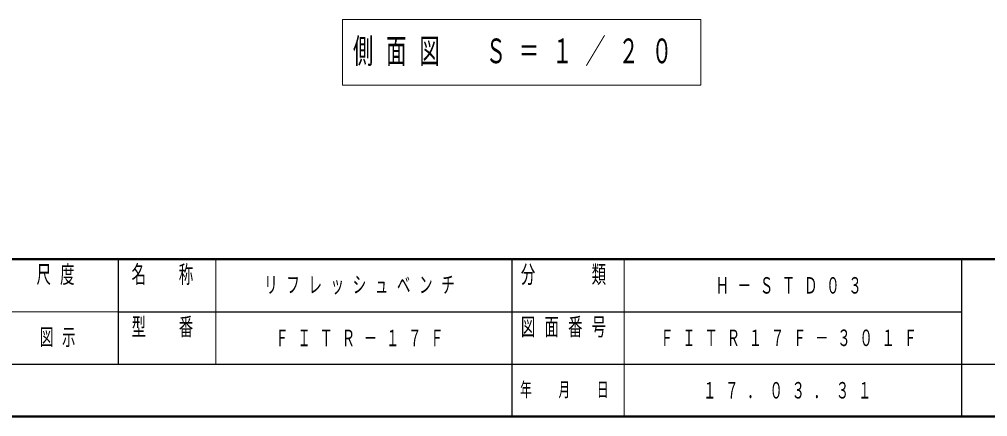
# Model space of a CAD drawing. Units: millimetres on the paper. Extents: x -365 to 0, y -26 to 257.
# Drawn here: x -195.7 to -66.5, y 0 to 53 of the extents above; entities that cross this region are included whole.
import ezdxf

# ---------------------------------------------------------------- set-up
doc = ezdxf.new("R2010")
doc.units = ezdxf.units.MM
doc.layers.add('LY_1', color=7, linetype='Continuous', lineweight=25)
doc.layers.add('LY_3', color=7, linetype='Continuous', lineweight=13)
doc.styles.add('ＭＳ ゴシック', font='')
doc.styles.get('ＭＳ ゴシック').set_extended_font_data('MS Gothic')

msp = doc.modelspace()

# ---------------------------------------------------------------- linework, layer by layer
at = {"layer": 'LY_1', "lineweight": 13}
for p, q in [((-152.585, 53.015), (-152.585, 44.215)), ((-104.785, 53.015), (-152.585, 53.015)), ((-104.785, 44.215), (-104.785, 53.015)), ((-152.585, 44.215), (-104.785, 44.215))]:
    msp.add_line(p, q, dxfattribs=at)
at = {"layer": 'LY_3', "lineweight": 50}
for p, q in [((-365, 21), (0, 21)), ((-365, 0), (0, 0))]:
    msp.add_line(p, q, dxfattribs=at)
at = {"layer": 'LY_3', "color": 211, "lineweight": 25}
for p, q in [((-182.5, 21), (-182.5, 7)), ((-130, 21), (-130, 0)), ((-70, 21), (-70, 0)), ((-182.5, 14), (-70, 14)), ((-237.5, 7), (0, 7))]:
    msp.add_line(p, q, dxfattribs=at)
at = {"layer": 'LY_3'}
for p, q in [((-169.5, 21), (-169.5, 7)), ((-115, 21), (-115, 0)), ((-237.5, 14), (-182.5, 14))]:
    msp.add_line(p, q, dxfattribs=at)

# ---------------------------------------------------------------- texts
at = {"layer": 'LY_1', "style": 'ＭＳ ゴシック'}
for s, insert, char_height, attachment_point in [('\\T1.64;\\W0.6;側面図\u3000Ｓ＝１／２０', (-151.185, 48.615), 3.299, 4), ('\\T1.64;\\W0.6;リフレッシュベンチ', (-149.75, 17.5), 2.199, 5), ('\\T1.64;\\W0.6;Ｈ－ＳＴＤ０３', (-92.5, 17.5), 2.199, 5), ('\\T1.64;\\W0.6;図示', (-190, 10.5), 2.199, 5), ('\\T1.64;\\W0.6;ＦＩＴＲ１７Ｆ－３０１Ｆ', (-92.5, 10.5), 2.199, 5), ('\\T1.64;\\W0.6;ＦＩＴＲ－１７Ｆ', (-149.75, 10.5), 2.199, 5), ('\\T1.64;\\W0.6;１７．０３．３１', (-104.5, 3.5), 2.199, 4)]:
    msp.add_mtext(s, dxfattribs=dict(at, insert=insert, char_height=char_height, attachment_point=attachment_point))
at = {"layer": 'LY_3', "color": 4, "style": 'ＭＳ ゴシック'}
for s, insert, char_height, attachment_point in [('\\T1.64;\\W0.6;尺度', (-190.25, 20.167), 2.346, 2), ('\\T1.64;\\W0.6;名\u3000称', (-176, 20.167), 2.346, 2), ('\\T1.64;\\W0.6;分\u3000\u3000類', (-122.5, 20.167), 2.346, 2), ('\\T1.64;\\W0.6;型\u3000番', (-176, 13.167), 2.346, 2), ('\\T1.64;\\W0.6;図面番号', (-122.5, 13.167), 2.346, 2), ('\\T1.64;\\W0.6;年\u3000月\u3000日', (-122.5, 3.5), 1.906, 5)]:
    msp.add_mtext(s, dxfattribs=dict(at, insert=insert, char_height=char_height, attachment_point=attachment_point))

doc.saveas('drawing.dxf')
